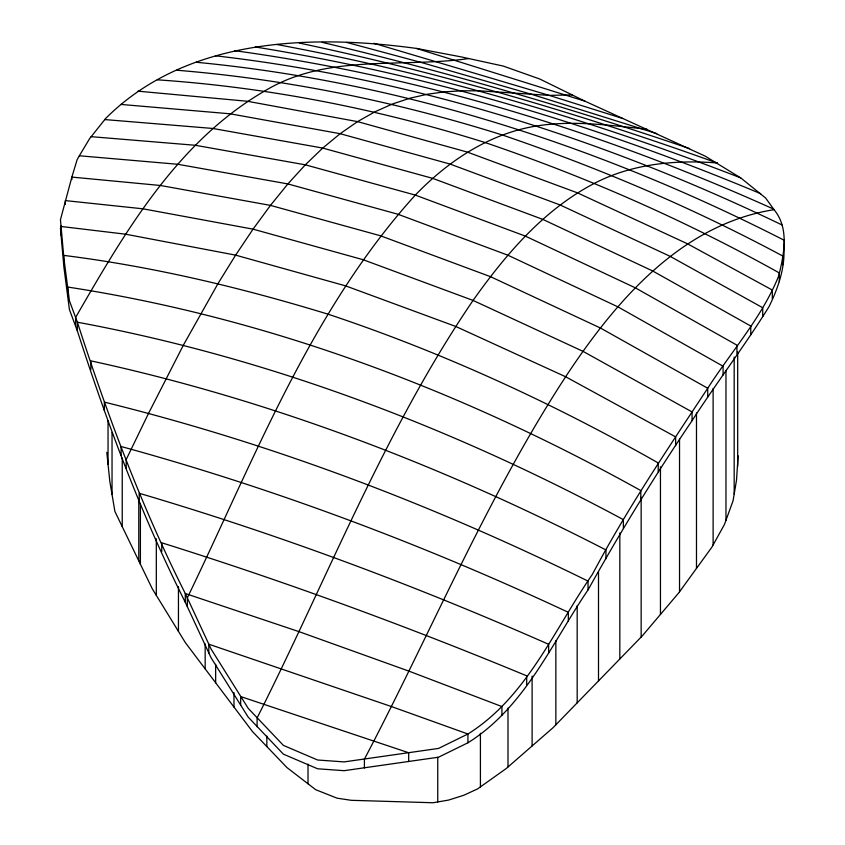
<?xml version="1.0" encoding="UTF-8"?>
<svg xmlns="http://www.w3.org/2000/svg" width="845" height="845" viewBox="0 0 845 845"><rect width="100%" height="100%" fill="white"/><g stroke="black" fill="none" stroke-linecap="round" stroke-linejoin="round"><path stroke-width="1.27" d="M783.685 245.24C785.702 266.492 778.308 287.712 769.066 306.587C744.878 345.573 716.961 382.12 692.055 420.694C654.875 475.513 620.314 532.054 588.046 589.894C551.817 643.161 524.629 707.466 467.929 742.787L438.523 757.204L344.116 770.682L317.604 768.781L283.381 754.152L248.187 717.099L211.092 657.822L185.287 602.284C141.39 515.154 107.326 423.704 77.381 330.986L69.417 309.566L63.882 267.041L60.46 228.467L61.104 225.921M106.787 452.297L109.839 481.46L114.899 511.447L152.332 588.891L185.382 642.654L252.475 731.569L286.973 767.587L315.713 789.705L337.06 798.166L351.224 800.31L432.999 802.75L448.537 800.088L463.704 795.303L477.583 788.913L506.218 768.538L552.989 727.746L642.242 635.926L678.778 592.82L711.912 547.137L724.44 524.491L733.048 500.81L736.502 480.256L738.139 455.782M79.346 155.776L77.138 159.663L71.867 177.091L60.46 219.679L63.882 258.264L69.417 300.788L77.381 322.209C107.326 414.927 141.39 506.377 185.287 593.507L211.092 649.044L248.187 708.321L283.381 745.374L317.604 760.004L344.116 761.905L438.523 748.427L467.929 734.009C526.836 697.062 554.183 629.504 592.356 574.399C626.567 509.767 667.487 449.17 707.73 388.246C731.654 351.024 761.936 317.371 778.678 276.04C783.959 254.514 789.579 228.382 774.041 209.676L765.591 197.983L740.928 178.041L705.131 156.103L584.983 101.189L539.723 78.997L503.219 66.068L461.116 56.879L416.511 48.429C310.548 33.99 186.259 37.962 105.709 118.406L89.57 138.696L79.346 155.776L177.883 164.289L287.881 183.925L397.889 214.229L507.887 255.201L617.896 306.851L723.088 366.223L723.088 375.011M774.041 209.676C680.563 224.411 614.917 302.077 565.632 376.754C486.762 497.726 431.404 631.701 364.406 759.18L364.406 767.968M468.584 58.59C400.583 68.17 327.121 53.298 264.981 90.827C177.418 141.358 124.711 232.407 75.627 317.414L75.627 326.191M572.002 94.925L549.165 95.379L479.495 90.827L462.078 90.785L444.66 91.841L427.232 94.249L409.814 98.242L392.397 104.019L374.979 111.772L357.562 121.627L340.144 133.7L322.727 148.076L305.309 164.817L287.881 183.925L270.463 205.388L253.046 229.153L235.628 255.137L218.211 283.233L183.376 345.151L148.54 413.374L126.211 459.511L126.211 468.288M717.12 162.948L716.919 162.937C675.472 159.684 632.43 163.772 594.986 183.048C543.948 209.412 505.796 254.313 473.052 300.429C384.464 430.411 327.628 578.128 257.091 717.944L257.091 726.721M104.717 119.567L212.718 128.451L322.727 148.076L432.724 178.379L542.722 219.351L652.731 271.002L750.772 326.033L750.772 334.81M91.091 136.668L195.301 145.277L305.309 164.817L415.307 195.089L525.305 236.093L635.313 287.828L736.935 345.161L736.935 353.939M120.93 104.431L230.136 113.8L340.144 133.7L450.142 164.088L560.15 204.976L670.148 256.352L762.718 307.728L762.718 316.505M137.988 91.175L247.553 101.284L357.562 121.627L467.56 152.163L577.568 192.903L687.566 243.835L772.319 290.057L772.319 298.834M646.9 129.211C610.534 125.451 573.702 120.096 537.24 125.894C489.72 133.183 448.135 161.036 415.307 195.089C311.425 309.788 255.169 457.113 188.868 594.658L187.347 597.943L187.347 606.721M157.36 79.821C268.71 87.341 378.549 109.1 484.977 142.509C586.789 177.07 685.443 220.513 779.322 272.946L779.322 281.723M176.721 70.219C287.416 79.293 396.495 101.77 502.405 135.02C598.904 167.849 692.921 207.859 782.787 256.035L782.787 264.812M196.093 62.245C401.628 81.849 600.879 146.629 784.276 240.307L784.276 249.085M215.464 55.802C412.413 78.49 603.605 139.002 781.889 224.897M234.836 50.711C421.148 76.23 602.4 131.968 773.661 209.116M255.211 46.971C428.922 74.983 598.556 125.62 760.69 193.706M276.769 44.479C435.228 74.001 590.486 119.483 740.674 177.873M299.278 43.042C441.122 73.061 580.568 113.726 716.919 162.937L717.394 163.106M322.146 42.345C446.234 71.878 568.865 107.484 689.615 148.604M346.63 42.408L421.75 62.604L531.748 94.365L656.829 133.616M373.902 43.296L549.165 95.379L622.828 118.522M416.511 48.429L584.983 101.189M737.685 352.059L737.685 466.387M734.178 357.034L734.178 494.093M725.971 370.342L725.971 520.277M713.117 388.468L713.117 544.962M707.73 397.023L707.73 388.246L600.478 328.04L490.47 276.664L380.472 235.776L270.463 205.388L160.465 185.488L71.867 177.091L71.867 179.605M696.481 412.994L696.481 568.421M692.055 420.694L692.055 411.916L583.061 351.372L473.052 300.429L363.054 259.69L253.046 229.153L143.048 208.821L65.35 200.603L65.35 204.363M679.538 438.977L679.538 591.785M675.641 445.664L675.641 436.886L565.632 376.754L455.635 326.413L345.626 285.874L235.628 255.137L125.63 234.202L61.093 226.471L61.093 235.259M660.452 466.789L660.452 614.452M658.223 471.721L658.223 462.944C553.074 403.245 442.991 352.471 328.209 314.234C241.712 287.775 153.473 266.629 63.639 255.38L63.639 264.158M641.154 497.293L641.154 637.045M640.806 499.353L640.806 490.575C462.838 391.52 269.523 317.984 67.684 287.036L67.684 295.813M623.378 528.41L623.378 519.633C452.276 427.676 268.699 357.688 77.381 322.209L77.381 330.986M619.829 532.952L619.829 658.984M605.96 558.735L605.96 549.958C442.97 465.933 270.294 399.801 90.88 360.857L90.88 369.635M598.503 571.706L598.503 680.922M588.046 589.894L588.046 581.117C433.538 505.025 271.731 443.35 104.389 402.135L104.389 410.913M577.177 605.717L577.177 702.86M568.347 621.107L568.347 612.329C427.264 546.335 281.205 491.029 131.123 449.255L121.12 446.53L121.12 455.318M555.852 640.668L555.852 724.799M548.637 653.079L548.637 644.302C415.455 585.532 278.85 534.473 139.203 493.269L139.203 502.046M532.107 676.116L532.107 745.955M526.688 684.608L526.688 675.831C407.047 626.208 285.356 581.54 161.754 542.796L161.754 551.584M507.993 708.057L507.993 766.996M501.919 715.345L501.919 706.568L408.864 671.11L298.866 631.595L185.287 593.507L185.287 602.284M480.414 733.238L480.414 786.906M467.929 742.787L467.929 734.009L391.446 706.557L208.821 644.207L208.821 652.984M437.752 757.3L437.752 801.937M408.695 761.525L408.695 752.747L240.667 696.555L240.667 705.332M308.013 764.091L308.013 783.78M266.83 736.058L266.83 746.557M233.98 692.668L233.98 707.064M215.655 664.297L215.655 682.781M205.166 643.901L205.166 668.881M178.453 586.631L178.453 631.384M156.314 538.751L156.314 595.366M140.397 503.831L140.397 564.196M138.77 499.11L138.77 560.827M122.24 458.074L122.24 526.625M112.036 432.503L112.036 494.473M108.044 420.884L108.044 464.327"/></g></svg>
